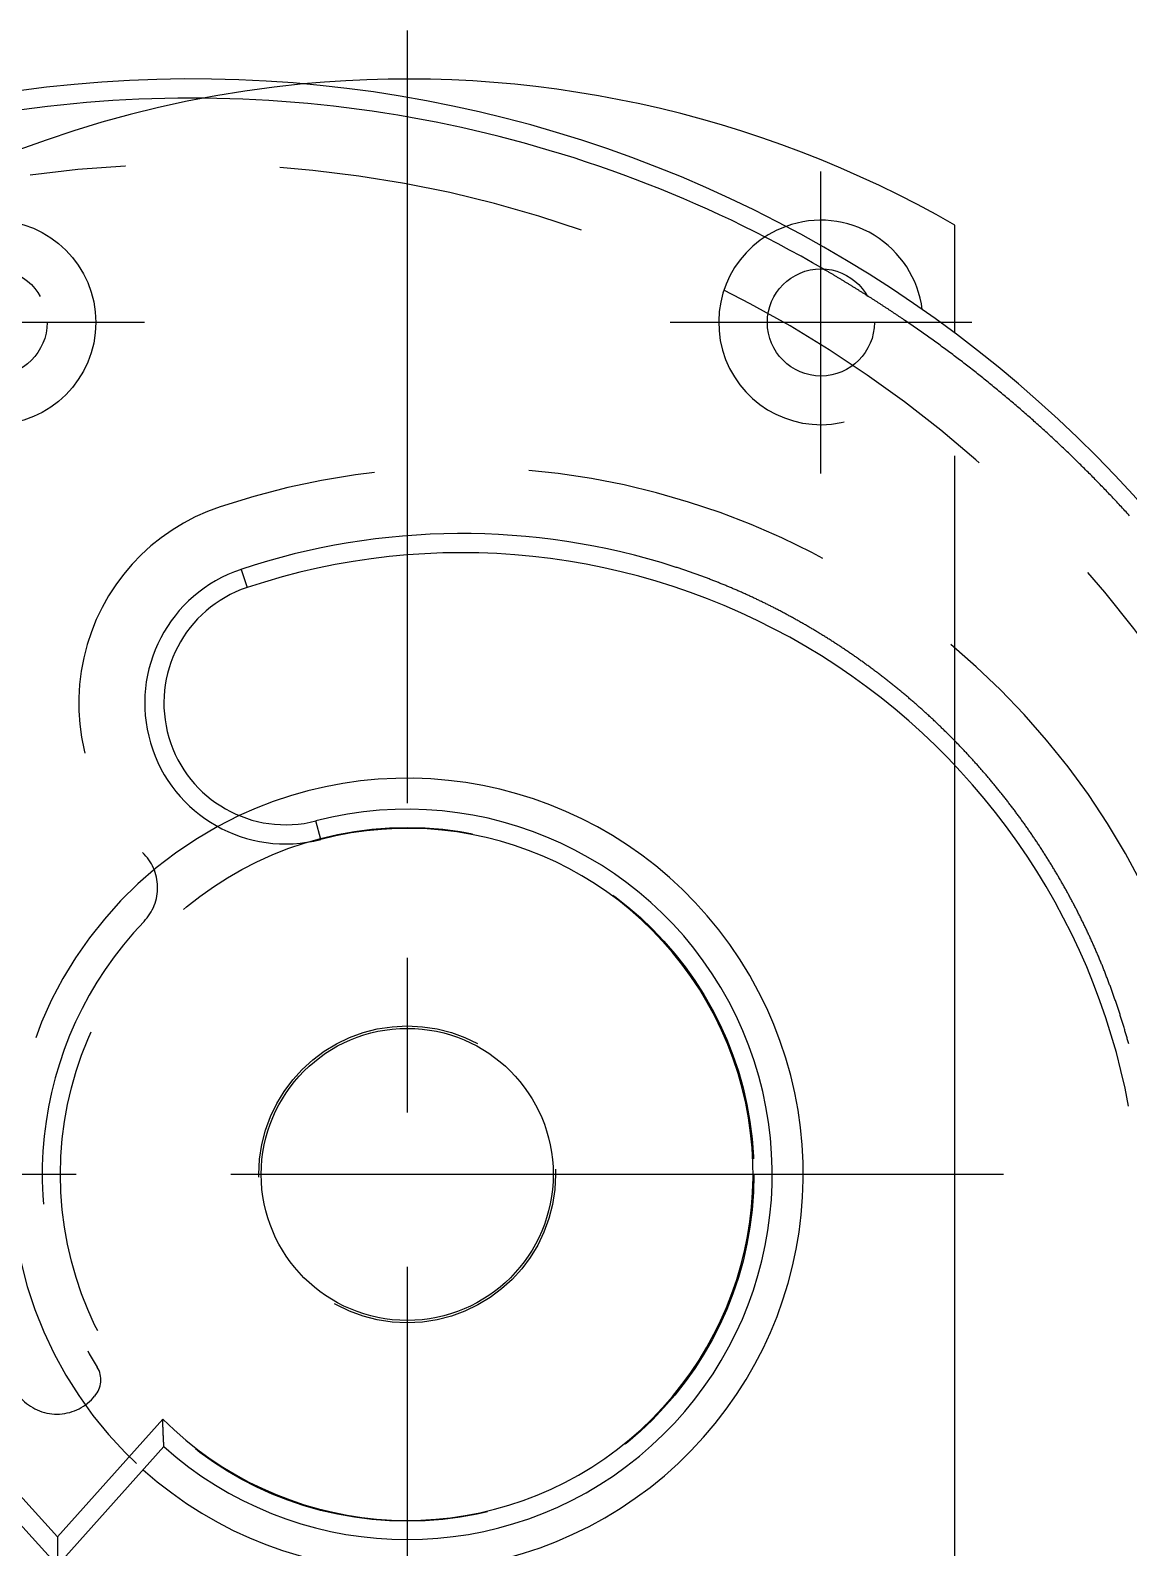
# Model space of a CAD drawing. Extents: x -139 to 76, y -217 to 47.
# Drawn here: x -15.5 to 29.6, y -15.3 to 47 of the extents above; entities that cross this region are included whole.
import ezdxf

# ---------------------------------------------------------------- set-up
doc = ezdxf.new("R2010")
doc.units = 0
doc.linetypes.add('CENTER', pattern=[50.8, 31.75, -6.35, 6.35, -6.35])
doc.linetypes.add('DASHED', pattern=[19.05, 12.7, -6.35])
doc.layers.get('0').update_dxf_attribs({"linetype": 'CONTINUOUS'})
doc.layers.add('CENTER', color=1, linetype='CONTINUOUS')

msp = doc.modelspace()

# ---------------------------------------------------------------- linework, layer by layer
at = {"color": 7, "linetype": 'CONTINUOUS'}
for p, q in [((22.5, 34.565), (22.5, 39)), ((-6.831, 24.855), (-6.582, 24.108)), ((22.5, -39), (22.5, 16.817)), ((-3.553, 13.761), (-3.75, 14.524)), ((-34.367, 6.025), (-14.373, -16.07)), ((-14.377, -14.892), (-33.39, 6.119)), ((-12.906, -9.18), (-12.845, -9.111)), ((-10.047, -10.052), (-14.377, -14.892)), ((-14.373, -16.07), (-10, -11.18)), ((-14.377, -14.892), (-14.373, -16.07))]:
    msp.add_line(p, q, dxfattribs=at)
at = {"color": 3, "linetype": 'DASHED'}
msp.add_line((22.5, 16.817), (22.5, 34.565), dxfattribs=at)
at = {"color": 7}
for points in [[(20.437, 35.094, 0), (20.412, 35.111, 0), (20.386, 35.129, 0), (20.361, 35.146, 0), (20.335, 35.163, 0), (20.31, 35.181, 0), (20.284, 35.198, 0), (20.259, 35.215, 0), (20.233, 35.232, 0), (20.208, 35.249, 0), (20.182, 35.267, 0), (20.157, 35.284, 0), (20.131, 35.301, 0), (20.105, 35.318, 0), (20.08, 35.335, 0), (20.054, 35.352, 0), (20.029, 35.369, 0), (20.003, 35.386, 0), (19.977, 35.404, 0), (19.952, 35.421, 0), (19.926, 35.438, 0), (19.901, 35.455, 0), (19.875, 35.472, 0), (19.849, 35.489, 0), (19.824, 35.506, 0), (19.798, 35.523, 0), (19.772, 35.54, 0), (19.747, 35.556, 0), (19.721, 35.574, 0), (19.695, 35.59, 0), (19.669, 35.607, 0), (19.644, 35.624, 0), (19.618, 35.641, 0), (19.592, 35.658, 0), (19.566, 35.675, 0), (19.541, 35.692, 0), (19.515, 35.709, 0), (19.489, 35.725, 0), (19.463, 35.742, 0), (19.437, 35.759, 0), (19.411, 35.776, 0), (19.386, 35.792, 0), (19.36, 35.809, 0), (19.334, 35.826, 0), (19.308, 35.843, 0), (19.282, 35.859, 0), (19.256, 35.876, 0), (19.23, 35.893, 0), (19.204, 35.909, 0), (19.178, 35.926, 0), (19.152, 35.943, 0), (19.127, 35.959, 0), (19.101, 35.976, 0), (19.075, 35.992, 0), (19.049, 36.009, 0), (19.023, 36.026, 0), (18.997, 36.042, 0), (18.971, 36.059, 0), (18.945, 36.075, 0), (18.919, 36.092, 0), (18.893, 36.108, 0), (18.867, 36.125, 0), (18.841, 36.141, 0), (18.814, 36.158, 0), (18.788, 36.174, 0), (18.762, 36.191, 0), (18.736, 36.207, 0), (18.71, 36.223, 0), (18.684, 36.24, 0), (18.658, 36.256, 0), (18.632, 36.273, 0), (18.606, 36.289, 0), (18.579, 36.305, 0), (18.553, 36.322, 0), (18.527, 36.338, 0), (18.501, 36.354, 0), (18.475, 36.37, 0), (18.449, 36.387, 0), (18.422, 36.403, 0), (18.396, 36.419, 0), (18.37, 36.435, 0), (18.344, 36.452, 0), (18.318, 36.468, 0), (18.291, 36.484, 0), (18.265, 36.5, 0), (18.239, 36.516, 0), (18.212, 36.532, 0), (18.186, 36.548, 0), (18.16, 36.565, 0), (18.134, 36.581, 0), (18.107, 36.597, 0), (18.081, 36.613, 0), (18.055, 36.629, 0), (18.028, 36.645, 0), (18.002, 36.661, 0), (17.976, 36.677, 0), (17.949, 36.693, 0), (17.923, 36.709, 0), (17.896, 36.725, 0), (17.87, 36.741, 0), (17.844, 36.757, 0), (17.817, 36.773, 0), (17.791, 36.789, 0), (17.764, 36.805, 0), (17.738, 36.82, 0), (17.712, 36.836, 0), (17.685, 36.852, 0), (17.659, 36.868, 0), (17.632, 36.884, 0), (17.606, 36.9, 0), (17.579, 36.916, 0), (17.553, 36.931, 0), (17.526, 36.947, 0), (17.5, 36.963, 0), (17.473, 36.978, 0), (17.447, 36.994, 0), (17.42, 37.01, 0), (17.393, 37.026, 0), (17.367, 37.041, 0), (17.34, 37.057, 0), (17.314, 37.073, 0), (17.287, 37.088, 0), (17.261, 37.104, 0), (17.234, 37.12, 0), (17.207, 37.135, 0), (17.181, 37.151, 0), (17.154, 37.166, 0), (17.127, 37.182, 0)], [(29.686, 27.056, 0), (29.638, 27.109, 0), (29.59, 27.161, 0), (29.543, 27.213, 0), (29.495, 27.265, 0), (29.447, 27.317, 0), (29.399, 27.369, 0), (29.351, 27.421, 0), (29.303, 27.473, 0), (29.255, 27.525, 0), (29.207, 27.577, 0), (29.159, 27.628, 0), (29.11, 27.68, 0), (29.062, 27.731, 0), (29.013, 27.783, 0), (28.965, 27.834, 0), (28.916, 27.886, 0), (28.867, 27.937, 0), (28.819, 27.988, 0), (28.77, 28.039, 0), (28.721, 28.09, 0), (28.672, 28.141, 0), (28.623, 28.192, 0), (28.574, 28.243, 0), (28.525, 28.293, 0), (28.476, 28.344, 0), (28.427, 28.395, 0), (28.377, 28.445, 0), (28.328, 28.496, 0), (28.278, 28.546, 0), (28.229, 28.597, 0), (28.179, 28.647, 0), (28.129, 28.697, 0), (28.08, 28.747, 0), (28.03, 28.797, 0), (27.98, 28.847, 0), (27.93, 28.897, 0), (27.88, 28.947, 0), (27.83, 28.997, 0), (27.78, 29.047, 0), (27.73, 29.096, 0), (27.679, 29.146, 0), (27.629, 29.196, 0), (27.578, 29.245, 0), (27.528, 29.294, 0), (27.477, 29.344, 0), (27.427, 29.393, 0), (27.376, 29.442, 0), (27.325, 29.491, 0), (27.274, 29.541, 0), (27.224, 29.59, 0), (27.172, 29.638, 0), (27.122, 29.687, 0), (27.07, 29.736, 0), (27.019, 29.785, 0), (26.968, 29.834, 0), (26.917, 29.882, 0), (26.865, 29.931, 0), (26.814, 29.979, 0), (26.762, 30.027, 0), (26.711, 30.076, 0), (26.659, 30.124, 0), (26.607, 30.172, 0), (26.556, 30.22, 0), (26.504, 30.268, 0), (26.452, 30.317, 0), (26.4, 30.364, 0), (26.348, 30.412, 0), (26.296, 30.46, 0), (26.243, 30.508, 0), (26.191, 30.555, 0), (26.139, 30.603, 0), (26.086, 30.651, 0), (26.034, 30.698, 0), (25.981, 30.745, 0), (25.929, 30.793, 0), (25.876, 30.84, 0), (25.823, 30.887, 0), (25.771, 30.934, 0), (25.718, 30.981, 0), (25.665, 31.028, 0), (25.612, 31.075, 0), (25.559, 31.122, 0), (25.506, 31.169, 0), (25.452, 31.215, 0), (25.399, 31.262, 0), (25.346, 31.309, 0), (25.292, 31.355, 0), (25.239, 31.401, 0), (25.185, 31.448, 0), (25.131, 31.494, 0), (25.078, 31.54, 0), (25.024, 31.587, 0), (24.97, 31.633, 0), (24.916, 31.679, 0), (24.862, 31.725, 0), (24.808, 31.77, 0), (24.754, 31.816, 0), (24.7, 31.862, 0), (24.646, 31.908, 0), (24.591, 31.953, 0), (24.537, 31.999, 0), (24.483, 32.044, 0), (24.428, 32.09, 0), (24.373, 32.135, 0), (24.319, 32.18, 0), (24.264, 32.225, 0), (24.209, 32.271, 0), (24.154, 32.316, 0), (24.099, 32.361, 0), (24.044, 32.406, 0), (23.989, 32.45, 0), (23.934, 32.495, 0), (23.879, 32.54, 0), (23.824, 32.584, 0), (23.768, 32.629, 0), (23.713, 32.673, 0), (23.657, 32.718, 0), (23.602, 32.762, 0), (23.546, 32.807, 0), (23.49, 32.851, 0), (23.435, 32.895, 0), (23.379, 32.939, 0), (23.323, 32.983, 0), (23.267, 33.027, 0), (23.211, 33.071, 0), (23.155, 33.115, 0), (23.098, 33.158, 0), (23.042, 33.202, 0), (22.986, 33.246, 0), (22.929, 33.289, 0), (22.873, 33.333, 0), (22.816, 33.376, 0), (22.76, 33.419, 0), (22.703, 33.462, 0), (22.646, 33.506, 0), (22.589, 33.549, 0), (22.532, 33.592, 0), (22.476, 33.635, 0), (22.419, 33.678, 0), (22.361, 33.721, 0), (22.304, 33.763, 0), (22.247, 33.806, 0), (22.19, 33.849, 0), (22.132, 33.891, 0), (22.075, 33.934, 0), (22.017, 33.976, 0), (21.96, 34.018, 0), (21.902, 34.061, 0), (21.844, 34.103, 0), (21.786, 34.145, 0), (21.729, 34.187, 0), (21.671, 34.229, 0), (21.613, 34.271, 0), (21.554, 34.313, 0), (21.496, 34.355, 0), (21.438, 34.396, 0), (21.38, 34.438, 0), (21.321, 34.479, 0), (21.263, 34.521, 0), (21.204, 34.562, 0), (21.146, 34.604, 0), (21.087, 34.645, 0), (21.028, 34.686, 0), (20.97, 34.727, 0), (20.911, 34.768, 0), (20.852, 34.809, 0), (20.793, 34.85, 0), (20.734, 34.891, 0), (20.674, 34.932, 0), (20.615, 34.972, 0), (20.556, 35.013, 0), (20.497, 35.054, 0), (20.437, 35.094, 0)], [(15.758, 22.915, 0), (15.723, 22.934, 0), (15.687, 22.954, 0), (15.651, 22.973, 0), (15.615, 22.993, 0), (15.579, 23.012, 0), (15.543, 23.032, 0), (15.507, 23.051, 0), (15.47, 23.07, 0), (15.434, 23.089, 0), (15.398, 23.108, 0), (15.362, 23.127, 0), (15.326, 23.146, 0), (15.289, 23.165, 0), (15.253, 23.184, 0), (15.217, 23.203, 0), (15.18, 23.222, 0), (15.144, 23.241, 0), (15.107, 23.259, 0), (15.071, 23.278, 0), (15.035, 23.297, 0), (14.998, 23.315, 0), (14.961, 23.334, 0), (14.925, 23.352, 0), (14.888, 23.37, 0), (14.852, 23.389, 0), (14.815, 23.407, 0), (14.778, 23.425, 0), (14.742, 23.443, 0), (14.705, 23.461, 0), (14.668, 23.479, 0), (14.631, 23.497, 0), (14.595, 23.515, 0), (14.558, 23.533, 0), (14.521, 23.551, 0), (14.484, 23.569, 0), (14.447, 23.587, 0), (14.41, 23.604, 0), (14.373, 23.622, 0), (14.336, 23.639, 0), (14.299, 23.657, 0), (14.262, 23.674, 0), (14.225, 23.692, 0), (14.187, 23.709, 0), (14.15, 23.726, 0), (14.113, 23.744, 0), (14.076, 23.761, 0), (14.039, 23.778, 0), (14.001, 23.795, 0), (13.964, 23.812, 0), (13.927, 23.829, 0), (13.889, 23.846, 0), (13.852, 23.863, 0), (13.814, 23.879, 0), (13.777, 23.896, 0), (13.739, 23.913, 0), (13.702, 23.929, 0), (13.664, 23.946, 0), (13.627, 23.962, 0), (13.589, 23.979, 0), (13.552, 23.995, 0), (13.514, 24.012, 0), (13.476, 24.028, 0), (13.439, 24.044, 0), (13.401, 24.06, 0), (13.363, 24.076, 0), (13.325, 24.092, 0), (13.288, 24.108, 0), (13.25, 24.124, 0), (13.212, 24.14, 0), (13.174, 24.156, 0), (13.136, 24.172, 0), (13.098, 24.188, 0), (13.06, 24.203, 0), (13.023, 24.219, 0), (12.985, 24.234, 0), (12.947, 24.25, 0), (12.908, 24.265, 0), (12.87, 24.281, 0), (12.832, 24.296, 0), (12.794, 24.311, 0), (12.756, 24.326, 0), (12.718, 24.342, 0), (12.68, 24.357, 0), (12.642, 24.372, 0), (12.603, 24.387, 0), (12.565, 24.402, 0), (12.527, 24.417, 0), (12.488, 24.431, 0), (12.45, 24.446, 0), (12.412, 24.461, 0), (12.373, 24.476, 0), (12.335, 24.49, 0), (12.296, 24.505, 0), (12.258, 24.519, 0), (12.22, 24.534, 0), (12.181, 24.548, 0), (12.143, 24.562, 0), (12.104, 24.576, 0), (12.066, 24.591, 0), (12.027, 24.605, 0), (11.988, 24.619, 0), (11.95, 24.633, 0), (11.911, 24.647, 0), (11.872, 24.661, 0), (11.834, 24.675, 0), (11.795, 24.688, 0), (11.756, 24.702, 0), (11.717, 24.716, 0), (11.679, 24.729, 0), (11.64, 24.743, 0), (11.601, 24.756, 0), (11.562, 24.77, 0), (11.523, 24.783, 0), (11.485, 24.797, 0), (11.446, 24.81, 0), (11.407, 24.823, 0), (11.368, 24.836, 0), (11.329, 24.849, 0), (11.29, 24.862, 0), (11.251, 24.875, 0), (11.212, 24.888, 0), (11.173, 24.901, 0), (11.134, 24.914, 0), (11.095, 24.927, 0), (11.055, 24.939, 0), (11.016, 24.952, 0), (10.977, 24.964, 0)], [(29.651, 5.36, 0), (29.639, 5.402, 0), (29.628, 5.444, 0), (29.616, 5.486, 0), (29.605, 5.528, 0), (29.593, 5.57, 0), (29.581, 5.611, 0), (29.569, 5.653, 0), (29.557, 5.695, 0), (29.545, 5.737, 0), (29.533, 5.779, 0), (29.521, 5.82, 0), (29.509, 5.862, 0), (29.497, 5.904, 0), (29.485, 5.945, 0), (29.472, 5.987, 0), (29.46, 6.029, 0), (29.447, 6.07, 0), (29.435, 6.112, 0), (29.422, 6.153, 0), (29.41, 6.195, 0), (29.397, 6.236, 0), (29.384, 6.278, 0), (29.371, 6.319, 0), (29.358, 6.361, 0), (29.345, 6.402, 0), (29.332, 6.443, 0), (29.319, 6.485, 0), (29.306, 6.526, 0), (29.293, 6.567, 0), (29.279, 6.609, 0), (29.266, 6.65, 0), (29.253, 6.691, 0), (29.239, 6.732, 0), (29.226, 6.773, 0), (29.212, 6.815, 0), (29.198, 6.856, 0), (29.185, 6.897, 0), (29.171, 6.938, 0), (29.157, 6.979, 0), (29.143, 7.02, 0), (29.129, 7.061, 0), (29.115, 7.102, 0), (29.101, 7.143, 0), (29.087, 7.184, 0), (29.073, 7.225, 0), (29.059, 7.266, 0), (29.044, 7.307, 0), (29.03, 7.348, 0), (29.015, 7.388, 0), (29.001, 7.429, 0), (28.986, 7.47, 0), (28.972, 7.511, 0), (28.957, 7.551, 0), (28.942, 7.592, 0), (28.927, 7.633, 0), (28.912, 7.674, 0), (28.897, 7.714, 0), (28.882, 7.755, 0), (28.867, 7.795, 0), (28.852, 7.836, 0), (28.837, 7.877, 0), (28.822, 7.917, 0), (28.806, 7.958, 0), (28.791, 7.998, 0), (28.776, 8.039, 0), (28.76, 8.079, 0), (28.744, 8.119, 0), (28.729, 8.16, 0), (28.713, 8.2, 0), (28.697, 8.241, 0), (28.681, 8.281, 0), (28.666, 8.321, 0), (28.65, 8.361, 0), (28.634, 8.402, 0), (28.617, 8.442, 0), (28.601, 8.482, 0), (28.585, 8.522, 0), (28.569, 8.562, 0), (28.553, 8.603, 0), (28.536, 8.643, 0), (28.52, 8.683, 0), (28.503, 8.723, 0), (28.487, 8.763, 0), (28.47, 8.803, 0), (28.453, 8.843, 0), (28.437, 8.883, 0), (28.42, 8.923, 0), (28.403, 8.963, 0), (28.386, 9.003, 0), (28.369, 9.043, 0), (28.352, 9.082, 0), (28.335, 9.122, 0), (28.318, 9.162, 0), (28.3, 9.202, 0), (28.283, 9.242, 0), (28.266, 9.281, 0), (28.248, 9.321, 0), (28.231, 9.361, 0), (28.213, 9.4, 0), (28.196, 9.44, 0), (28.178, 9.48, 0), (28.16, 9.519, 0), (28.142, 9.559, 0), (28.125, 9.598, 0), (28.107, 9.638, 0), (28.089, 9.677, 0), (28.071, 9.717, 0), (28.053, 9.756, 0), (28.034, 9.796, 0), (28.016, 9.835, 0), (27.998, 9.875, 0), (27.98, 9.914, 0), (27.961, 9.953, 0), (27.943, 9.993, 0), (27.924, 10.032, 0), (27.905, 10.071, 0), (27.887, 10.111, 0), (27.868, 10.15, 0), (27.849, 10.189, 0), (27.83, 10.228, 0), (27.811, 10.267, 0), (27.793, 10.306, 0), (27.773, 10.345, 0), (27.754, 10.385, 0), (27.735, 10.424, 0), (27.716, 10.463, 0), (27.697, 10.502, 0), (27.677, 10.541, 0), (27.658, 10.58, 0), (27.639, 10.619, 0), (27.619, 10.658, 0), (27.599, 10.696, 0), (27.58, 10.735, 0), (27.56, 10.774, 0), (27.54, 10.813, 0), (27.52, 10.852, 0), (27.5, 10.891, 0), (27.48, 10.929, 0), (27.46, 10.968, 0), (27.44, 11.007, 0), (27.42, 11.045, 0), (27.4, 11.084, 0), (27.38, 11.123, 0), (27.359, 11.161, 0), (27.339, 11.2, 0), (27.318, 11.239, 0), (27.298, 11.277, 0), (27.277, 11.316, 0), (27.256, 11.354, 0), (27.236, 11.393, 0), (27.215, 11.431, 0), (27.194, 11.469, 0), (27.173, 11.508, 0), (27.152, 11.546, 0), (27.131, 11.584, 0), (27.11, 11.623, 0), (27.089, 11.661, 0), (27.067, 11.699, 0), (27.046, 11.738, 0), (27.025, 11.776, 0), (27.003, 11.814, 0), (26.982, 11.852, 0), (26.96, 11.89, 0), (26.939, 11.928, 0), (26.917, 11.967, 0), (26.895, 12.005, 0), (26.873, 12.043, 0), (26.852, 12.081, 0), (26.829, 12.119, 0), (26.808, 12.157, 0), (26.785, 12.195, 0), (26.763, 12.233, 0), (26.741, 12.27, 0), (26.719, 12.308, 0), (26.697, 12.346, 0), (26.674, 12.384, 0), (26.652, 12.421, 0), (26.629, 12.459, 0), (26.607, 12.497, 0), (26.584, 12.534, 0), (26.562, 12.572, 0), (26.539, 12.61, 0), (26.516, 12.647, 0), (26.493, 12.684, 0), (26.471, 12.722, 0), (26.448, 12.759, 0), (26.425, 12.797, 0), (26.402, 12.834, 0), (26.379, 12.871, 0), (26.355, 12.908, 0), (26.332, 12.946, 0), (26.309, 12.983, 0), (26.286, 13.02, 0), (26.262, 13.057, 0), (26.239, 13.094, 0), (26.216, 13.131, 0), (26.192, 13.168, 0), (26.169, 13.204, 0), (26.145, 13.241, 0), (26.122, 13.278, 0), (26.098, 13.315, 0), (26.074, 13.351, 0), (26.05, 13.388, 0), (26.026, 13.425, 0), (26.003, 13.461, 0), (25.979, 13.498, 0), (25.955, 13.534, 0), (25.931, 13.571, 0), (25.907, 13.607, 0), (25.882, 13.643, 0), (25.858, 13.68, 0), (25.834, 13.716, 0), (25.81, 13.752, 0), (25.785, 13.788, 0), (25.761, 13.824, 0), (25.736, 13.86, 0), (25.712, 13.896, 0), (25.687, 13.932, 0), (25.663, 13.968, 0), (25.638, 14.004, 0), (25.613, 14.04, 0), (25.589, 14.076, 0), (25.564, 14.111, 0), (25.539, 14.147, 0), (25.514, 14.183, 0), (25.489, 14.219, 0), (25.464, 14.254, 0), (25.439, 14.29, 0), (25.414, 14.325, 0), (25.389, 14.361, 0), (25.364, 14.396, 0), (25.338, 14.431, 0), (25.313, 14.467, 0), (25.288, 14.502, 0), (25.262, 14.537, 0), (25.237, 14.572, 0), (25.211, 14.608, 0), (25.186, 14.643, 0), (25.16, 14.678, 0), (25.134, 14.713, 0), (25.109, 14.748, 0), (25.083, 14.783, 0), (25.057, 14.818, 0), (25.031, 14.853, 0), (25.005, 14.887, 0), (24.98, 14.922, 0), (24.953, 14.957, 0), (24.927, 14.992, 0), (24.901, 15.026, 0), (24.875, 15.061, 0), (24.849, 15.095, 0), (24.823, 15.13, 0), (24.796, 15.164, 0), (24.77, 15.199, 0), (24.744, 15.233, 0), (24.717, 15.268, 0), (24.691, 15.302, 0), (24.664, 15.336, 0), (24.637, 15.37, 0), (24.611, 15.405, 0), (24.584, 15.439, 0), (24.557, 15.473, 0), (24.53, 15.507, 0), (24.503, 15.541, 0), (24.477, 15.575, 0), (24.45, 15.609, 0), (24.423, 15.643, 0), (24.395, 15.677, 0), (24.368, 15.71, 0), (24.341, 15.744, 0), (24.314, 15.778, 0), (24.287, 15.812, 0), (24.259, 15.845, 0), (24.232, 15.879, 0), (24.205, 15.912, 0), (24.177, 15.946, 0), (24.15, 15.979, 0), (24.122, 16.013, 0), (24.094, 16.046, 0), (24.067, 16.079, 0), (24.039, 16.113, 0), (24.011, 16.146, 0), (23.983, 16.179, 0), (23.956, 16.212, 0), (23.928, 16.246, 0), (23.9, 16.279, 0), (23.872, 16.312, 0), (23.844, 16.345, 0), (23.815, 16.378, 0), (23.787, 16.411, 0), (23.759, 16.444, 0), (23.731, 16.476, 0), (23.702, 16.509, 0), (23.674, 16.542, 0), (23.646, 16.575, 0), (23.617, 16.607, 0), (23.589, 16.64, 0), (23.56, 16.672, 0), (23.531, 16.705, 0), (23.503, 16.737, 0), (23.474, 16.77, 0), (23.445, 16.802, 0), (23.416, 16.835, 0), (23.387, 16.867, 0), (23.359, 16.899, 0), (23.33, 16.931, 0), (23.301, 16.964, 0), (23.271, 16.996, 0), (23.242, 17.028, 0), (23.213, 17.06, 0), (23.184, 17.092, 0), (23.155, 17.124, 0), (23.125, 17.156, 0), (23.096, 17.188, 0), (23.067, 17.22, 0), (23.037, 17.252, 0), (23.008, 17.283, 0), (22.978, 17.315, 0), (22.948, 17.347, 0), (22.919, 17.378, 0), (22.889, 17.41, 0), (22.859, 17.442, 0), (22.829, 17.473, 0), (22.799, 17.504, 0), (22.769, 17.536, 0), (22.739, 17.567, 0), (22.709, 17.599, 0), (22.679, 17.63, 0), (22.649, 17.661, 0), (22.619, 17.692, 0), (22.589, 17.724, 0), (22.558, 17.755, 0), (22.528, 17.786, 0), (22.498, 17.817, 0), (22.467, 17.848, 0), (22.437, 17.879, 0), (22.406, 17.91, 0), (22.376, 17.941, 0), (22.345, 17.971, 0), (22.314, 18.002, 0), (22.284, 18.033, 0), (22.253, 18.064, 0), (22.222, 18.094, 0), (22.191, 18.125, 0), (22.16, 18.155, 0), (22.129, 18.186, 0), (22.098, 18.216, 0), (22.067, 18.247, 0), (22.036, 18.277, 0), (22.004, 18.308, 0), (21.973, 18.338, 0), (21.942, 18.368, 0), (21.91, 18.398, 0), (21.879, 18.428, 0), (21.848, 18.459, 0), (21.816, 18.489, 0), (21.785, 18.519, 0), (21.753, 18.549, 0), (21.721, 18.579, 0), (21.69, 18.609, 0), (21.658, 18.639, 0), (21.626, 18.668, 0), (21.594, 18.698, 0), (21.562, 18.728, 0), (21.53, 18.758, 0), (21.498, 18.787, 0), (21.466, 18.817, 0), (21.434, 18.846, 0), (21.402, 18.876, 0), (21.37, 18.905, 0), (21.337, 18.935, 0), (21.305, 18.964, 0), (21.273, 18.994, 0), (21.24, 19.023, 0), (21.208, 19.052, 0), (21.175, 19.082, 0), (21.143, 19.111, 0), (21.11, 19.14, 0), (21.077, 19.169, 0), (21.045, 19.198, 0), (21.012, 19.227, 0), (20.979, 19.256, 0), (20.946, 19.285, 0), (20.913, 19.314, 0), (20.88, 19.343, 0), (20.847, 19.372, 0), (20.814, 19.4, 0), (20.781, 19.429, 0), (20.748, 19.458, 0), (20.715, 19.486, 0), (20.681, 19.515, 0), (20.648, 19.543, 0), (20.615, 19.572, 0), (20.581, 19.6, 0), (20.548, 19.629, 0), (20.514, 19.657, 0), (20.481, 19.685, 0), (20.447, 19.713, 0), (20.413, 19.741, 0), (20.38, 19.77, 0), (20.346, 19.798, 0), (20.312, 19.826, 0), (20.279, 19.854, 0), (20.245, 19.882, 0), (20.211, 19.91, 0), (20.177, 19.937, 0), (20.143, 19.965, 0), (20.109, 19.993, 0), (20.075, 20.02, 0), (20.041, 20.048, 0), (20.007, 20.076, 0), (19.972, 20.103, 0), (19.938, 20.13, 0), (19.904, 20.158, 0), (19.87, 20.185, 0), (19.835, 20.212, 0), (19.801, 20.239, 0), (19.767, 20.267, 0), (19.732, 20.294, 0), (19.698, 20.321, 0), (19.663, 20.348, 0), (19.629, 20.375, 0), (19.594, 20.401, 0), (19.56, 20.428, 0), (19.525, 20.455, 0), (19.49, 20.482, 0), (19.456, 20.508, 0), (19.421, 20.535, 0), (19.386, 20.561, 0), (19.351, 20.588, 0), (19.316, 20.614, 0), (19.282, 20.641, 0), (19.247, 20.667, 0), (19.212, 20.693, 0), (19.177, 20.719, 0), (19.142, 20.745, 0), (19.107, 20.771, 0), (19.071, 20.797, 0), (19.036, 20.823, 0), (19.001, 20.849, 0), (18.966, 20.875, 0), (18.93, 20.901, 0), (18.895, 20.927, 0), (18.86, 20.953, 0), (18.825, 20.978, 0), (18.789, 21.004, 0), (18.754, 21.029, 0), (18.718, 21.055, 0), (18.683, 21.08, 0), (18.647, 21.105, 0), (18.611, 21.131, 0), (18.576, 21.156, 0), (18.54, 21.181, 0), (18.504, 21.206, 0), (18.469, 21.232, 0), (18.433, 21.257, 0), (18.397, 21.282, 0), (18.361, 21.306, 0), (18.325, 21.331, 0), (18.289, 21.356, 0), (18.253, 21.381, 0), (18.217, 21.406, 0), (18.181, 21.43, 0), (18.145, 21.455, 0), (18.109, 21.479, 0), (18.073, 21.504, 0), (18.037, 21.528, 0), (18, 21.553, 0), (17.964, 21.577, 0), (17.928, 21.601, 0), (17.892, 21.625, 0), (17.855, 21.65, 0), (17.819, 21.674, 0), (17.782, 21.698, 0), (17.746, 21.722, 0), (17.709, 21.746, 0), (17.673, 21.77, 0), (17.636, 21.793, 0), (17.599, 21.817, 0), (17.563, 21.841, 0), (17.526, 21.865, 0), (17.489, 21.888, 0), (17.453, 21.912, 0), (17.416, 21.935, 0), (17.379, 21.959, 0), (17.342, 21.982, 0), (17.305, 22.005, 0), (17.268, 22.029, 0), (17.231, 22.052, 0), (17.194, 22.075, 0), (17.157, 22.098, 0), (17.12, 22.121, 0), (17.082, 22.144, 0), (17.045, 22.167, 0), (17.008, 22.19, 0), (16.971, 22.213, 0), (16.933, 22.236, 0), (16.896, 22.259, 0), (16.859, 22.281, 0), (16.821, 22.304, 0), (16.784, 22.326, 0), (16.746, 22.349, 0), (16.709, 22.371, 0), (16.671, 22.394, 0), (16.634, 22.416, 0), (16.596, 22.438, 0), (16.558, 22.461, 0), (16.521, 22.483, 0), (16.483, 22.505, 0), (16.445, 22.527, 0), (16.407, 22.549, 0), (16.369, 22.571, 0), (16.331, 22.593, 0), (16.294, 22.615, 0), (16.256, 22.636, 0), (16.218, 22.658, 0), (16.18, 22.68, 0), (16.141, 22.701, 0), (16.103, 22.723, 0), (16.065, 22.745, 0), (16.027, 22.766, 0), (15.989, 22.787, 0), (15.95, 22.809, 0), (15.912, 22.83, 0), (15.874, 22.851, 0), (15.835, 22.872, 0), (15.797, 22.894, 0), (15.758, 22.915, 0)], [(-10, -11.18, 0), (-10.001, -11.172, 0), (-10.001, -11.163, 0), (-10.002, -11.154, 0), (-10.002, -11.145, 0), (-10.002, -11.136, 0), (-10.003, -11.128, 0), (-10.003, -11.119, 0), (-10.004, -11.11, 0), (-10.004, -11.101, 0), (-10.005, -11.093, 0), (-10.005, -11.084, 0), (-10.006, -11.075, 0), (-10.006, -11.066, 0), (-10.007, -11.058, 0), (-10.007, -11.049, 0), (-10.008, -11.04, 0), (-10.008, -11.031, 0), (-10.008, -11.022, 0), (-10.009, -11.014, 0), (-10.009, -11.005, 0), (-10.01, -10.996, 0), (-10.01, -10.987, 0), (-10.011, -10.978, 0), (-10.011, -10.97, 0), (-10.012, -10.961, 0), (-10.012, -10.952, 0), (-10.012, -10.943, 0), (-10.013, -10.934, 0), (-10.013, -10.926, 0), (-10.014, -10.917, 0), (-10.014, -10.908, 0), (-10.015, -10.899, 0), (-10.015, -10.89, 0), (-10.016, -10.882, 0), (-10.016, -10.873, 0), (-10.016, -10.864, 0), (-10.017, -10.855, 0), (-10.017, -10.846, 0), (-10.018, -10.837, 0), (-10.018, -10.829, 0), (-10.018, -10.82, 0), (-10.019, -10.811, 0), (-10.019, -10.802, 0), (-10.02, -10.793, 0), (-10.02, -10.784, 0), (-10.021, -10.775, 0), (-10.021, -10.767, 0), (-10.021, -10.758, 0), (-10.022, -10.749, 0), (-10.022, -10.74, 0), (-10.023, -10.731, 0), (-10.023, -10.722, 0), (-10.023, -10.714, 0), (-10.024, -10.705, 0), (-10.024, -10.696, 0), (-10.025, -10.687, 0), (-10.025, -10.678, 0), (-10.025, -10.669, 0), (-10.026, -10.66, 0), (-10.026, -10.652, 0), (-10.027, -10.643, 0), (-10.027, -10.634, 0), (-10.027, -10.625, 0), (-10.028, -10.616, 0), (-10.028, -10.607, 0), (-10.028, -10.598, 0), (-10.029, -10.589, 0), (-10.029, -10.58, 0), (-10.03, -10.572, 0), (-10.03, -10.563, 0), (-10.03, -10.554, 0), (-10.031, -10.545, 0), (-10.031, -10.536, 0), (-10.031, -10.527, 0), (-10.032, -10.518, 0), (-10.032, -10.509, 0), (-10.032, -10.5, 0), (-10.033, -10.491, 0), (-10.033, -10.482, 0), (-10.033, -10.474, 0), (-10.034, -10.465, 0), (-10.034, -10.456, 0), (-10.034, -10.447, 0), (-10.035, -10.438, 0), (-10.035, -10.429, 0), (-10.035, -10.42, 0), (-10.036, -10.411, 0), (-10.036, -10.402, 0), (-10.036, -10.393, 0), (-10.037, -10.384, 0), (-10.037, -10.375, 0), (-10.037, -10.367, 0), (-10.038, -10.357, 0), (-10.038, -10.349, 0), (-10.038, -10.34, 0), (-10.039, -10.331, 0), (-10.039, -10.322, 0), (-10.039, -10.313, 0), (-10.04, -10.304, 0), (-10.04, -10.295, 0), (-10.04, -10.286, 0), (-10.04, -10.277, 0), (-10.041, -10.268, 0), (-10.041, -10.259, 0), (-10.041, -10.25, 0), (-10.042, -10.241, 0), (-10.042, -10.232, 0), (-10.042, -10.223, 0), (-10.043, -10.214, 0), (-10.043, -10.205, 0), (-10.043, -10.196, 0), (-10.043, -10.187, 0), (-10.044, -10.178, 0), (-10.044, -10.169, 0), (-10.044, -10.16, 0), (-10.044, -10.151, 0), (-10.045, -10.142, 0), (-10.045, -10.133, 0), (-10.045, -10.124, 0), (-10.046, -10.115, 0), (-10.046, -10.106, 0), (-10.046, -10.097, 0), (-10.046, -10.088, 0), (-10.047, -10.079, 0), (-10.047, -10.07, 0), (-10.047, -10.061, 0), (-10.047, -10.052, 0)]]:
    msp.add_polyline3d(points, dxfattribs=at)
at = {"color": 3, "linetype": 'DASHED'}
for centre, radius in [((-17, 35), 4.2), ((-17, 35), 2.2), ((17, 35), 2.2), ((0, 0), 14.25), ((0, 0), 6.1)]:
    msp.add_circle(centre, radius, dxfattribs=at)
at = {"color": 7, "linetype": 'CONTINUOUS'}
msp.add_circle((0, 0), 6, dxfattribs=at)
for centre, radius, start, end in [((-8.873, -7.377), 52.377, 20.33662, 97.77925), ((0, -0.188), 45.188, 60.13717, 95.42518), ((-8.873, -7.377), 51.59, 59.73679, 97.77925), ((17, 35), 4.2, 7.25006, 109.93946), ((2.24, -2.348), 28.676, 72.26132, 108.44139), ((2.24, -2.348), 27.888, 10.64523, 108.44139), ((-5, 19.365), 5.787, 108.44139, 284.47751), ((-5, 19.365), 5, 108.44139, 284.47751), ((0, 0), 16.276, 228.18969, 115.08925), ((0, 0), 15, 228.18969, 104.47751), ((0, 0), 14.213, 225.01379, 104.47751)]:
    msp.add_arc(centre, radius, start, end, dxfattribs=at)
at = {"color": 3, "linetype": 'DASHED'}
for centre, radius, start, end in [((0, -0.188), 45.188, 95.42518, 119.86283), ((-8.873, -7.377), 48.877, 26.18047, 97.77925), ((17, 35), 4.2, 109.93946, 7.25006), ((2.24, -2.348), 31.388, 27.00645, 108.44139), ((-5, 19.365), 8.5, 108.44139, 226.26605), ((0, 0), 16.276, 115.08925, 228.18969), ((-12.259, 11.778), 2, 316.14568, 46.26605), ((0, 0), 15, 136.14568, 211.85486), ((-13.59, -8.444), 1, 318.18969, 31.85486), ((-14.397, -7.846), 2, 222.14269, 318.18969)]:
    msp.add_arc(centre, radius, start, end, dxfattribs=at)
at = {"layer": 'CENTER', "color": 1, "linetype": 'CENTER'}
for p, q in [((0, 47), (0, -47)), ((17, 28.8), (17, 41.2)), ((-10.8, 35), (-23.2, 35)), ((23.2, 35), (10.8, 35)), ((24.5, 0), (-24.5, 0))]:
    msp.add_line(p, q, dxfattribs=at)

doc.saveas('drawing.dxf')
